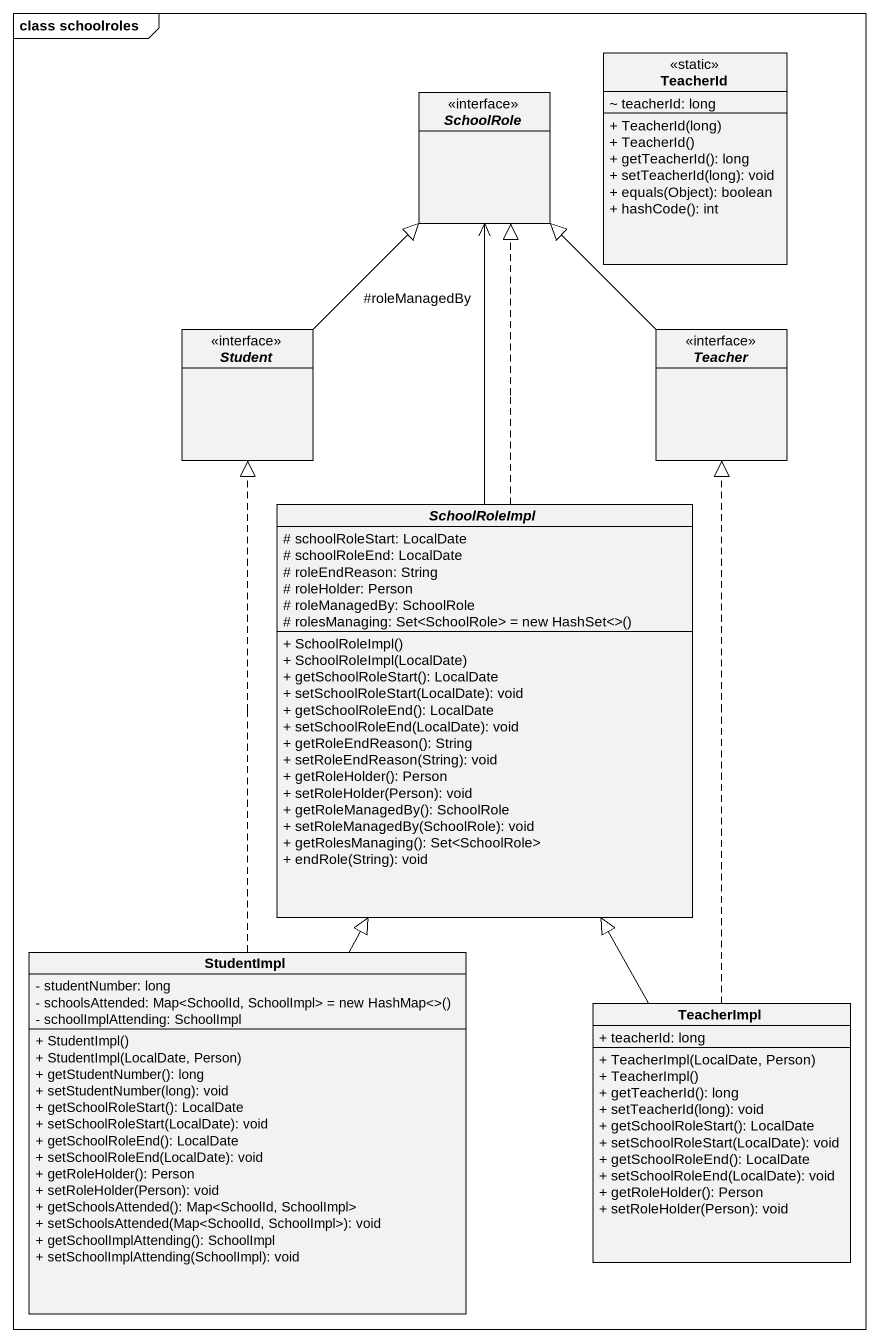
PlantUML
@startuml
mainframe class schoolroles
hide circle
hide empty members
skinparam classAttributeIconSize 0
class TeacherId <<static>> {
  ~ teacherId: long
  + TeacherId(long)
  + TeacherId()
  + getTeacherId(): long
  + setTeacherId(long): void
  + equals(Object): boolean
  + hashCode(): int
}
interface SchoolRole <<interface>>
interface Student <<interface>>
interface Teacher <<interface>>
abstract class SchoolRoleImpl {
  # schoolRoleStart: LocalDate
  # schoolRoleEnd: LocalDate
  # roleEndReason: String
  # roleHolder: Person
  # roleManagedBy: SchoolRole
  {field} # rolesManaging: Set<SchoolRole> = new HashSet<>()
  + SchoolRoleImpl()
  + SchoolRoleImpl(LocalDate)
  + getSchoolRoleStart(): LocalDate
  + setSchoolRoleStart(LocalDate): void
  + getSchoolRoleEnd(): LocalDate
  + setSchoolRoleEnd(LocalDate): void
  + getRoleEndReason(): String
  + setRoleEndReason(String): void
  + getRoleHolder(): Person
  + setRoleHolder(Person): void
  + getRoleManagedBy(): SchoolRole
  + setRoleManagedBy(SchoolRole): void
  + getRolesManaging(): Set<SchoolRole>
  + endRole(String): void
}
class StudentImpl {
  - studentNumber: long
  {field} - schoolsAttended: Map<SchoolId, SchoolImpl> = new HashMap<>()
  - schoolImplAttending: SchoolImpl
  + StudentImpl()
  + StudentImpl(LocalDate, Person)
  + getStudentNumber(): long
  + setStudentNumber(long): void
  + getSchoolRoleStart(): LocalDate
  + setSchoolRoleStart(LocalDate): void
  + getSchoolRoleEnd(): LocalDate
  + setSchoolRoleEnd(LocalDate): void
  + getRoleHolder(): Person
  + setRoleHolder(Person): void
  + getSchoolsAttended(): Map<SchoolId, SchoolImpl>
  + setSchoolsAttended(Map<SchoolId, SchoolImpl>): void
  + getSchoolImplAttending(): SchoolImpl
  + setSchoolImplAttending(SchoolImpl): void
}
class TeacherImpl {
  + teacherId: long
  + TeacherImpl(LocalDate, Person)
  + TeacherImpl()
  + getTeacherId(): long
  + setTeacherId(long): void
  + getSchoolRoleStart(): LocalDate
  + setSchoolRoleStart(LocalDate): void
  + getSchoolRoleEnd(): LocalDate
  + setSchoolRoleEnd(LocalDate): void
  + getRoleHolder(): Person
  + setRoleHolder(Person): void
}
Student -up-|> SchoolRole
Teacher -up-|> SchoolRole
SchoolRoleImpl .up.|> SchoolRole
SchoolRoleImpl -up-> "#roleManagedBy" SchoolRole
StudentImpl .up.|> Student
StudentImpl -up-|> SchoolRoleImpl
TeacherImpl .up.|> Teacher
TeacherImpl -up-|> SchoolRoleImpl
@enduml
